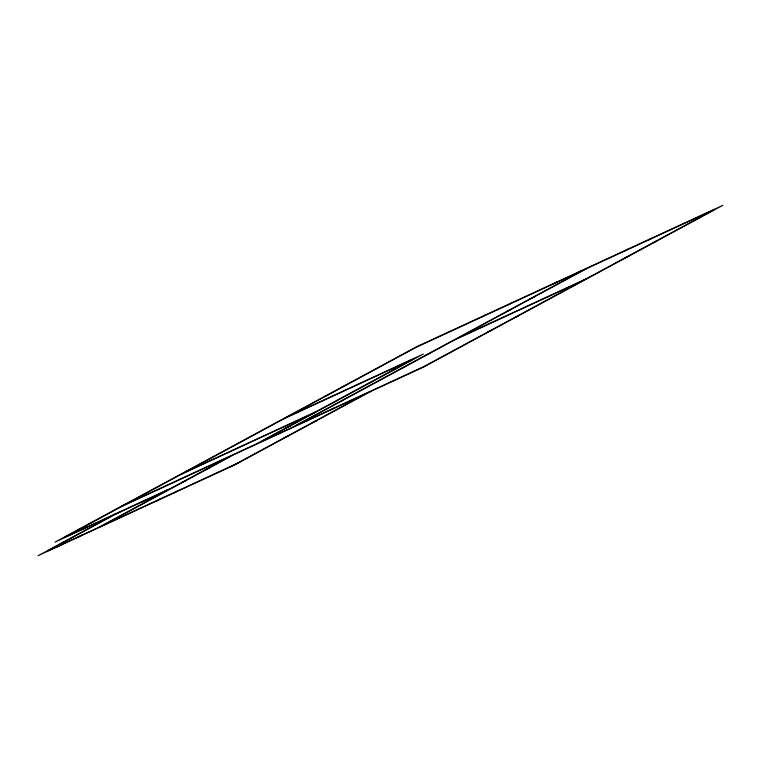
<?xml version="1.0" encoding="UTF-8"?>
<svg xmlns="http://www.w3.org/2000/svg" width="761" height="761" viewBox="0 0 761 761"><rect width="100%" height="100%" fill="white"/><g stroke="black" fill="none" stroke-linecap="round" stroke-linejoin="round"><path stroke-width="1.14" d="M82.407 529.475L86.982 527.002M110.573 516.472L115.158 513.989M120.638 511.459L47.325 551.078L239.829 462.174M481.266 317.251L485.841 314.778M56.828 547.045L61.413 544.572M141.879 502.013L146.454 499.539M77.175 537.647L81.76 535.173M507.083 305.332L511.668 302.849M163.006 492.253L167.582 489.78M98.978 527.221L167.696 490.084L116.053 513.941M103.667 525.052L234.245 454.498L423.62 367.04L722.95 205.28L416.2 346.94L55.011 542.127L111.353 516.11L38.05 555.72L235.244 464.648L370.407 391.611M553.257 284.005L557.842 281.532M576.733 273.17L581.309 270.688M582.213 270.64L292.043 427.444L260.738 441.903L423.382 354.008L288.79 416.162M156.214 501.147L160.79 498.674M586.902 268.471L459.378 337.38L586.151 278.84M305.846 421.423L310.431 418.95M173.432 493.204L178.007 490.721M623.687 251.482L628.263 249.009M330.103 410.227L334.688 407.744M648.724 239.915L653.309 237.442M230.554 466.816L365.708 393.779M529.523 299.111L534.212 296.942M652.586 242.94L657.276 240.771M341.366 387.378L346.065 385.218M506.607 311.487L511.306 309.318M324.567 396.462L329.266 394.293M624.334 258.207L629.024 256.038M284.205 418.636L414.108 358.65L256.038 444.063L121.446 506.227M581.566 281.313L454.802 339.853L296.733 425.275L423.506 366.735L713.675 209.922L416.315 347.254L64.295 537.485L172.281 487.611L229.546 456.657L116.871 508.7M391.202 371.026L395.891 368.857M425.665 355.225L430.365 353.066M366.764 384.229L371.463 382.06M400.467 368.847L405.166 366.678M514.369 317.622L519.069 315.454M486.878 332.481L491.577 330.312M185.703 471.868L315.606 411.882M181.118 474.35L311.021 414.355M309.499 415.183L314.188 413.014M285.822 427.977L290.521 425.808M205.118 469.87L209.808 467.701M88.228 524.177L92.928 522.008M77.156 530.16L81.855 527.991M181.441 482.655L186.141 480.486M312.257 422.669L316.957 420.5M284.005 437.936L288.695 435.768"/></g></svg>
